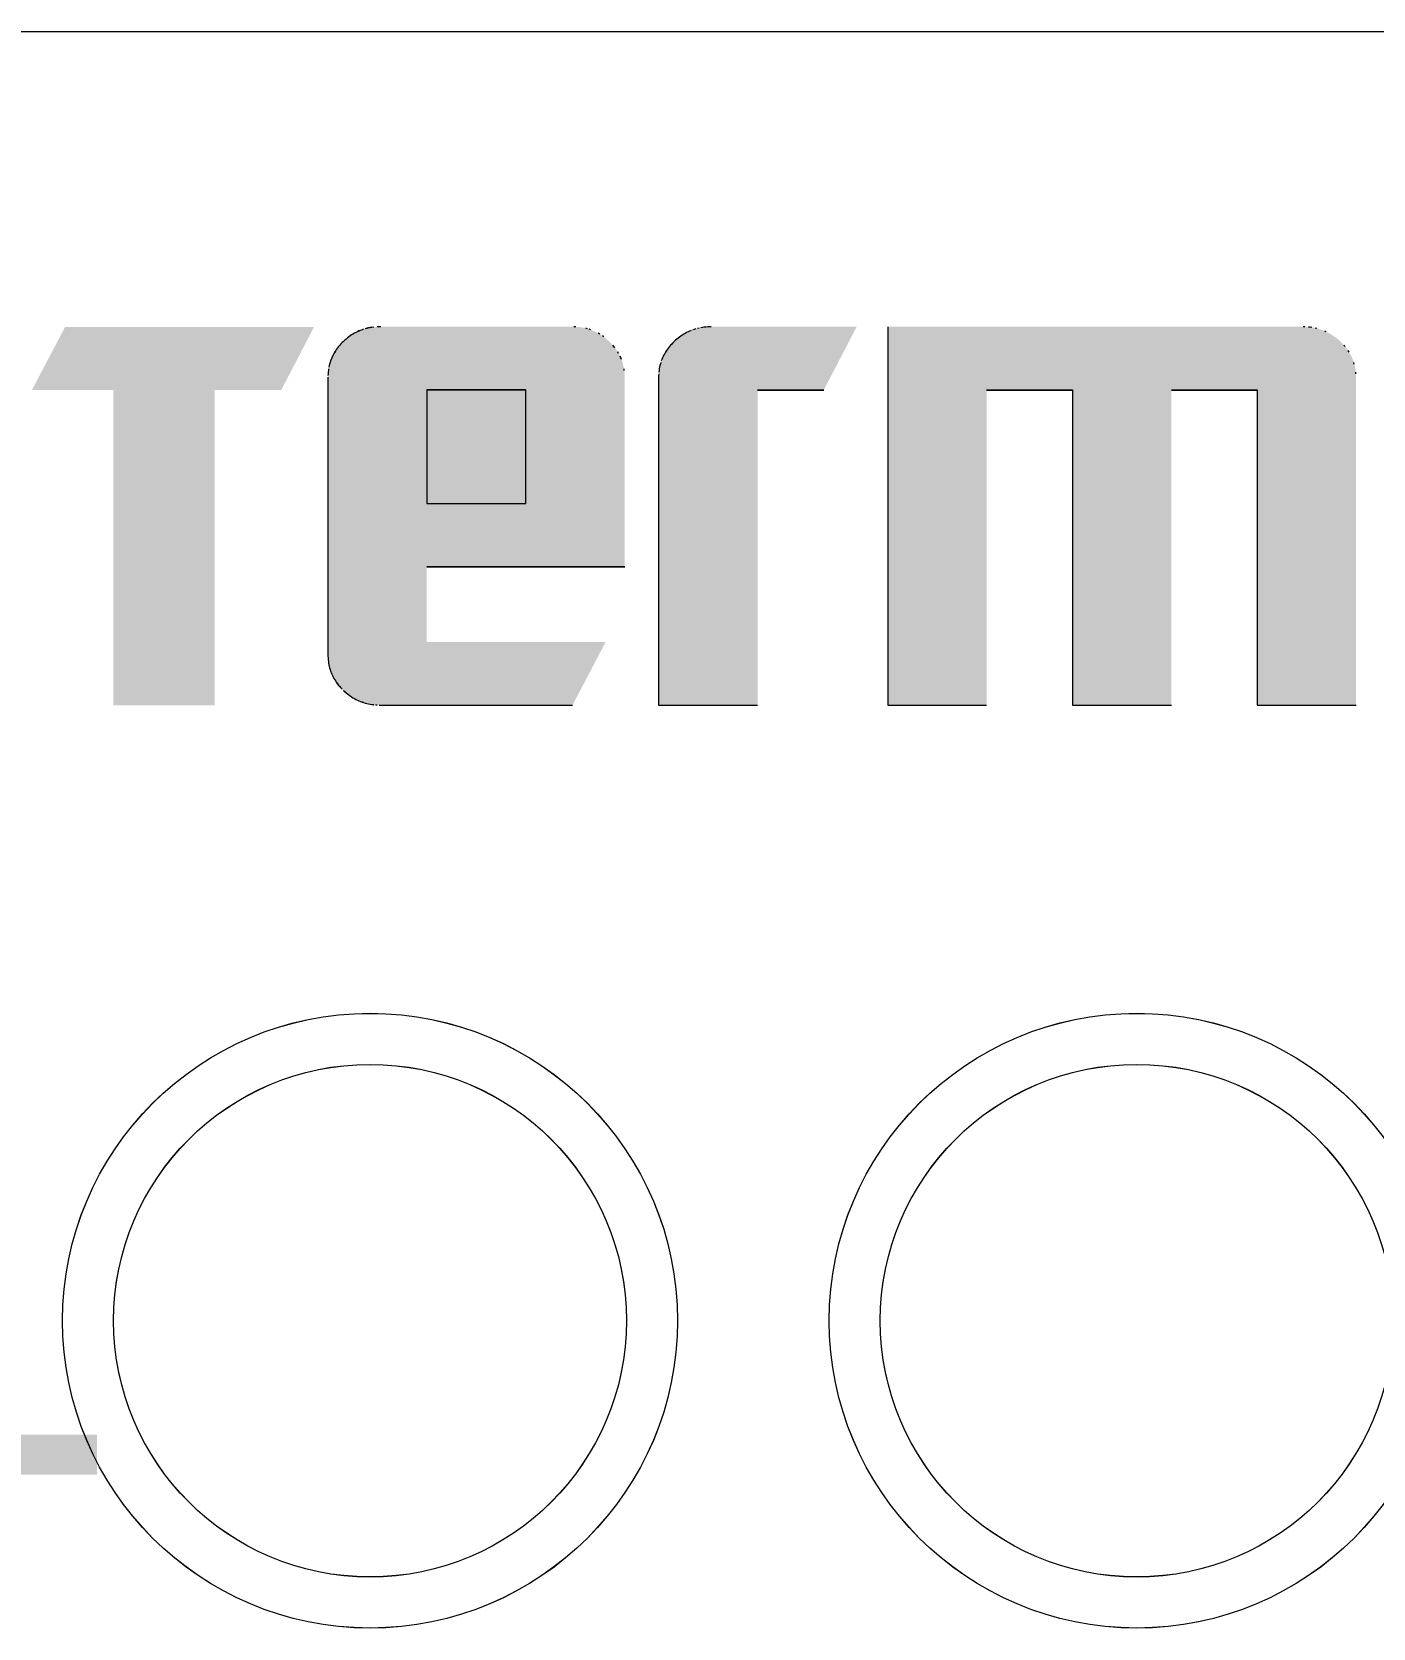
# Model space of a CAD drawing. Header units: millimetres. Extents: x 4137 to 6698, y 1400 to 3585.
# Drawn here: x 5690.99 to 5699.87, y 3352.61 to 3363.18 of the extents above; entities that cross this region are included whole.
import ezdxf
from ezdxf.xclip import XClip

# ---------------------------------------------------------------- set-up
doc = ezdxf.new("R2010")
doc.units = ezdxf.units.MM
doc.header["$XCLIPFRAME"] = 2
doc.layers.add('000-PI-Oprema', color=30, linetype='Continuous', lineweight=5)
doc.styles.add('Arial$001H0', font='arial.ttf')

# ---------------------------------------------------------------- blocks, each defined once
blk = doc.blocks.new('MF127463_69')
at = {"true_color": 0x231f20}
blk.add_hatch(color=250, dxfattribs=at).paths.add_polyline_path([(140.6214553833008, 195.948289320204), (141.3756942762269, 195.948289320204), (141.3756942762269, 194.9904976838165), (140.6214553833008, 194.9904976838165)])
blk = doc.blocks.new('MF127231_61')
at = {"true_color": 0x231f20}
blk.add_hatch(color=250, dxfattribs=at).paths.add_polyline_path([(142.0375080532498, 195.948289320204), (143.2221358451579, 195.948289320204), (143.2221358451579, 194.9904976838165), (142.0375080532498, 194.9904976838165)])
blk = doc.blocks.new('MF127184_59')
at = {"true_color": 0x231f20}
blk.add_hatch(color=250, dxfattribs=at).paths.add_polyline_path([(141.4582475450304, 195.948289320204), (141.9588392221266, 195.948289320204), (141.9588392221266, 194.9904976838165), (141.4582475450304, 194.9904976838165)])

msp = doc.modelspace()

# ---------------------------------------------------------------- hatches: boundary and pattern name
at = {"layer": '000-PI-Oprema', "linetype": 'ByBlock', "lineweight": 0}
for points in [[(5691.210916711264, 3361.223731170624), (5690.99127443954, 3360.805672562271), (5691.52930571018, 3360.805672562271), (5691.52930571018, 3358.719071049612), (5692.199306892798, 3358.719071049612), (5692.199306892798, 3360.805672562271), (5692.640437200825, 3360.805672562271), (5692.857310770675, 3361.223731170624)], [(5691.210951407017, 3361.223401952893), (5690.991309135293, 3360.80534334454), (5691.529340405933, 3360.80534334454), (5691.529340405933, 3358.71874183188), (5692.199341588551, 3358.71874183188), (5692.199341588551, 3360.80534334454), (5692.640471896578, 3360.80534334454), (5692.857345466428, 3361.223401952893)], [(5691.211085693226, 3361.223280552147), (5690.991443421502, 3360.805221943779), (5691.529474692113, 3360.805221943779), (5691.529474692113, 3358.719543230899), (5692.199475874731, 3358.719543230899), (5692.199475874731, 3360.805221943779), (5692.640606182757, 3360.805221943779), (5692.857479752608, 3361.223280552147)], [(5691.211120388979, 3361.222951334415), (5690.991478117255, 3360.804892726047), (5691.529509387866, 3360.804892726047), (5691.529509387866, 3358.719214013168), (5692.199510570484, 3358.719214013168), (5692.199510570484, 3360.804892726047), (5692.640640878511, 3360.804892726047), (5692.857514448361, 3361.222951334415)], [(5695.486469431416, 3361.224688734922), (5695.474650275849, 3361.224515830943), (5695.462957693976, 3361.223997653081), (5695.451393288021, 3361.223135002435), (5695.439958660149, 3361.221928680081), (5695.428655412557, 3361.220379487151), (5695.417485147495, 3361.218488224722), (5695.406449467161, 3361.216255693898), (5695.395549973719, 3361.21368269577), (5695.384788269394, 3361.21077003145), (5695.374165956381, 3361.207518502027), (5695.363684636904, 3361.2039289086), (5695.353345913128, 3361.200002052266), (5695.343151387277, 3361.195738734129), (5695.333102661548, 3361.191139755274), (5695.323201338163, 3361.186205916817), (5695.31344901926, 3361.180938019844), (5695.303847307149, 3361.175336865466), (5695.294397803939, 3361.169403254758), (5695.285102111854, 3361.16313798884), (5695.275961833147, 3361.156541868802), (5695.266978569954, 3361.149615695741), (5695.258153924499, 3361.142360270749), (5695.249489499008, 3361.134776394943), (5695.240986895674, 3361.126864869407), (5695.232628222976, 3361.118712947265), (5695.224625238493, 3361.110407614605), (5695.216977942225, 3361.101949271955), (5695.209686334142, 3361.093338319869), (5695.202750414274, 3361.084575158876), (5695.196170182592, 3361.075660189531), (5695.189945639096, 3361.066593812383), (5695.184076783814, 3361.057376427945), (5695.178563616718, 3361.048008436779), (5695.173406137837, 3361.038490239434), (5695.16860434717, 3361.02882223643), (5695.16415824466, 3361.019004828331), (5695.160067830394, 3361.009038415655), (5695.156333104284, 3360.998923398952), (5695.15295406639, 3360.988660178785), (5695.14993071671, 3360.978249155659), (5695.147263055215, 3360.967690730145), (5695.144951081936, 3360.956985302769), (5695.142994796813, 3360.946133274073), (5695.141394199934, 3360.935135044614), (5695.14014929124, 3360.923991014917), (5695.139260070732, 3360.912701585532), (5695.138726538439, 3360.901267156999), (5695.138548694332, 3360.889688129862), (5695.138548694332, 3358.71910581413), (5695.793784035383, 3358.71910581413), (5695.793784035383, 3360.806630126562), (5696.230299959468, 3360.806630126562), (5696.448096549123, 3361.224688734922)], [(5695.486504127169, 3361.224359517191), (5695.474684971602, 3361.224186613211), (5695.462992389729, 3361.22366843535), (5695.451427983774, 3361.222805784704), (5695.439993355903, 3361.221599462349), (5695.42869010831, 3361.220050269419), (5695.417519843249, 3361.21815900699), (5695.406484162914, 3361.215926476166), (5695.395584669473, 3361.213353478038), (5695.384822965148, 3361.210440813718), (5695.374200652134, 3361.207189284296), (5695.363719332657, 3361.203599690868), (5695.353380608881, 3361.199672834534), (5695.343186083031, 3361.195409516398), (5695.333137357301, 3361.190810537542), (5695.323236033916, 3361.185876699086), (5695.313483715013, 3361.180608802113), (5695.303882002902, 3361.175007647734), (5695.294432499692, 3361.169074037026), (5695.285136807607, 3361.162808771108), (5695.2759965289, 3361.15621265107), (5695.267013265707, 3361.14928647801), (5695.258188620252, 3361.142031053017), (5695.249524194761, 3361.134447177211), (5695.241021591427, 3361.126535651676), (5695.232662918729, 3361.118383729533), (5695.224659934246, 3361.110078396874), (5695.217012637978, 3361.101620054223), (5695.209721029895, 3361.093009102138), (5695.202785110027, 3361.084245941145), (5695.196204878345, 3361.0753309718), (5695.189980334849, 3361.066264594652), (5695.184111479567, 3361.057047210213), (5695.178598312471, 3361.047679219047), (5695.17344083359, 3361.038161021702), (5695.168639042923, 3361.028493018699), (5695.164192940413, 3361.018675610599), (5695.160102526147, 3361.008709197924), (5695.156367800038, 3360.998594181221), (5695.152988762143, 3360.988330961054), (5695.149965412463, 3360.977919937928), (5695.147297750968, 3360.967361512413), (5695.144985777689, 3360.956656085038), (5695.143029492566, 3360.945804056342), (5695.141428895687, 3360.934805826882), (5695.140183986993, 3360.923661797185), (5695.139294766485, 3360.9123723678), (5695.138761234192, 3360.900937939268), (5695.138583390085, 3360.88935891213), (5695.138583390085, 3358.718776596399), (5695.793818731137, 3358.718776596399), (5695.793818731137, 3360.806300908831), (5696.230334655221, 3360.806300908831), (5696.448131244876, 3361.224359517191)], [(5696.65416275621, 3361.224688734922), (5696.65416275621, 3358.71910581413), (5697.308475214943, 3358.71910581413), (5697.308475214943, 3360.806630126562), (5697.876038223751, 3360.806630126562), (5697.876038223751, 3358.71910581413), (5698.530350682485, 3358.71910581413), (5698.530350682485, 3360.806630126562), (5699.097913691293, 3360.806630126562), (5699.097913691293, 3358.71910581413), (5699.753149059818, 3358.71910581413), (5699.753149059818, 3360.889688129862), (5699.752966475396, 3360.901267156999), (5699.752418989155, 3360.912701585532), (5699.751507001739, 3360.923991014917), (5699.750230913734, 3360.935135044614), (5699.748591125811, 3360.946133274073), (5699.746588038527, 3360.956985302769), (5699.744222052525, 3360.967690730145), (5699.741493568449, 3360.978249155659), (5699.738402986854, 3360.988660178785), (5699.734950708414, 3360.998923398952), (5699.731137133712, 3361.009038415655), (5699.726962663363, 3361.019004828331), (5699.722427698011, 3361.02882223643), (5699.71753263827, 3361.038490239434), (5699.712277884696, 3361.048008436779), (5699.706663837961, 3361.057376427945), (5699.70069089868, 3361.066593812383), (5699.694359467466, 3361.075660189531), (5699.687669944905, 3361.084575158876), (5699.680622731669, 3361.093338319869), (5699.673218228344, 3361.101949271955), (5699.665456835514, 3361.110407614605), (5699.657338953853, 3361.118712947265), (5699.648864983915, 3361.126864869407), (5699.640256381433, 3361.134776394943), (5699.631503580035, 3361.142360270749), (5699.622606579694, 3361.149615695741), (5699.613565380408, 3361.156541868802), (5699.604379982236, 3361.16313798884), (5699.595050385119, 3361.169403254758), (5699.585576589087, 3361.175336865466), (5699.575958594111, 3361.180938019844), (5699.56619640022, 3361.186205916817), (5699.556290007414, 3361.191139755274), (5699.546239415663, 3361.195738734129), (5699.536044624997, 3361.200002052266), (5699.525705635416, 3361.2039289086), (5699.515222446919, 3361.207518502027), (5699.504595059449, 3361.21077003145), (5699.493823473093, 3361.21368269577), (5699.482907687822, 3361.216255693898), (5699.471847703607, 3361.218488224722), (5699.460643520447, 3361.220379487151), (5699.449295138401, 3361.221928680081), (5699.437802557411, 3361.223135002435), (5699.426165777505, 3361.223997653081), (5699.414384798655, 3361.224515830943), (5699.40245962089, 3361.224688734922)], [(5696.654197451963, 3361.224359517191), (5696.654197451963, 3358.718776596399), (5697.308509910697, 3358.718776596399), (5697.308509910697, 3360.806300908831), (5697.876072919505, 3360.806300908831), (5697.876072919505, 3358.718776596399), (5698.530385378238, 3358.718776596399), (5698.530385378238, 3360.806300908831), (5699.097948387046, 3360.806300908831), (5699.097948387046, 3358.718776596399), (5699.753183755572, 3358.718776596399), (5699.753183755572, 3360.88935891213), (5699.753001171149, 3360.900937939268), (5699.752453684908, 3360.9123723678), (5699.751541697492, 3360.923661797185), (5699.750265609487, 3360.934805826882), (5699.748625821564, 3360.945804056342), (5699.74662273428, 3360.956656085038), (5699.744256748279, 3360.967361512413), (5699.741528264202, 3360.977919937928), (5699.738437682608, 3360.988330961054), (5699.734985404167, 3360.998594181221), (5699.731171829465, 3361.008709197924), (5699.726997359116, 3361.018675610599), (5699.722462393765, 3361.028493018699), (5699.717567334023, 3361.038161021702), (5699.712312580449, 3361.047679219047), (5699.706698533714, 3361.057047210213), (5699.700725594433, 3361.066264594652), (5699.694394163219, 3361.0753309718), (5699.687704640658, 3361.084245941145), (5699.680657427422, 3361.093009102138), (5699.673252924097, 3361.101620054223), (5699.665491531267, 3361.110078396874), (5699.657373649606, 3361.118383729533), (5699.648899679668, 3361.126535651676), (5699.640291077186, 3361.134447177211), (5699.631538275788, 3361.142031053017), (5699.622641275447, 3361.14928647801), (5699.613600076161, 3361.15621265107), (5699.604414677989, 3361.162808771108), (5699.595085080872, 3361.169074037026), (5699.585611284841, 3361.175007647734), (5699.575993289865, 3361.180608802113), (5699.566231095973, 3361.185876699086), (5699.556324703167, 3361.190810537542), (5699.546274111416, 3361.195409516398), (5699.53607932075, 3361.199672834534), (5699.525740331169, 3361.203599690868), (5699.515257142672, 3361.207189284296), (5699.504629755203, 3361.210440813718), (5699.493858168847, 3361.213353478038), (5699.482942383575, 3361.215926476166), (5699.47188239936, 3361.21815900699), (5699.4606782162, 3361.220050269419), (5699.449329834154, 3361.221599462349), (5699.437837253164, 3361.222805784704), (5699.426200473258, 3361.22366843535), (5699.414419494408, 3361.224186613211), (5699.402494316643, 3361.224359517191)]]:
    msp.add_hatch(color=0, dxfattribs=at).paths.add_polyline_path(points)
h = msp.add_hatch(color=0, dxfattribs=at)
h.paths.add_polyline_path([(5693.300012192644, 3361.225139353415), (5693.287971733734, 3361.224966449435), (5693.276075873305, 3361.224448271574), (5693.264325011884, 3361.223585620913), (5693.252719550058, 3361.222379298573), (5693.241259888294, 3361.220830105643), (5693.229946427236, 3361.218938843214), (5693.218779567381, 3361.21670631239), (5693.207759709257, 3361.214133314262), (5693.196887253419, 3361.211220649942), (5693.186162600482, 3361.207969120519), (5693.175586150915, 3361.204379527085), (5693.165158305302, 3361.200452670758), (5693.15487946417, 3361.196189352622), (5693.144750028076, 3361.191590373766), (5693.134770397605, 3361.18665653531), (5693.124940973255, 3361.181388638337), (5693.11526215558, 3361.175787483951), (5693.105734345138, 3361.16985387325), (5693.096357942485, 3361.163588607332), (5693.087133348147, 3361.156992487287), (5693.078060962681, 3361.150066314234), (5693.069141186642, 3361.142810889241), (5693.060374420586, 3361.135227013435), (5693.051761065012, 3361.1273154879), (5693.043402392373, 3361.119163565757), (5693.03539940789, 3361.110858233083), (5693.027752111592, 3361.102399890447), (5693.02046050351, 3361.093788938347), (5693.013524583613, 3361.085025777369), (5693.00694435196, 3361.076110808024), (5693.000719808463, 3361.067044430868), (5692.994850953181, 3361.057827046437), (5692.989337786085, 3361.048459055271), (5692.984180307204, 3361.038940857926), (5692.979378516538, 3361.029272854923), (5692.974932414057, 3361.019455446808), (5692.970841999732, 3361.009489034147), (5692.967107273652, 3360.999374017445), (5692.963728235757, 3360.989110797263), (5692.960704886077, 3360.978699774152), (5692.958037224583, 3360.96814134863), (5692.955725251274, 3360.957435921262), (5692.953768966209, 3360.946583892566), (5692.952168369301, 3360.935585663106), (5692.950923460608, 3360.924441633409), (5692.9500342401, 3360.913152204024), (5692.949500707807, 3360.901717775492), (5692.949322863699, 3360.890138748354), (5692.949322863699, 3359.054556955166), (5692.949500707807, 3359.043088490556), (5692.9500342401, 3359.031755008609), (5692.950923460608, 3359.020556910107), (5692.952168369301, 3359.00949459586), (5692.953768966209, 3358.998568466702), (5692.955725251274, 3358.987778923421), (5692.958037224583, 3358.977126366828), (5692.960704886077, 3358.966611197725), (5692.963728235757, 3358.956233816925), (5692.967107273652, 3358.94599462523), (5692.970841999732, 3358.935894023457), (5692.974932414057, 3358.925932412397), (5692.979378516538, 3358.916110192882), (5692.984180307204, 3358.906427765699), (5692.989337786085, 3358.896885531654), (5692.994850953181, 3358.88748389157), (5693.000719808463, 3358.87822324623), (5693.00694435196, 3358.869103996474), (5693.013524583613, 3358.860126543089), (5693.02046050351, 3358.85129128688), (5693.027752111592, 3358.842598628658), (5693.03539940789, 3358.834048969232), (5693.043402392373, 3358.825642709414), (5693.051761065012, 3358.817380250007), (5693.060374420586, 3358.809468731813), (5693.069141186642, 3358.801884862599), (5693.078060962681, 3358.7946294435), (5693.087133348147, 3358.787703275656), (5693.096357942485, 3358.781107160202), (5693.105734345138, 3358.774841898279), (5693.11526215558, 3358.768908291012), (5693.124940973255, 3358.763307139537), (5693.134770397605, 3358.758039245009), (5693.144750028076, 3358.753105408553), (5693.15487946417, 3358.748506431305), (5693.165158305302, 3358.744243114413), (5693.175586150915, 3358.740316259003), (5693.186162600482, 3358.736726666209), (5693.196887253419, 3358.733475137172), (5693.207759709257, 3358.730562473041), (5693.218779567381, 3358.727989474935), (5693.229946427236, 3358.725756943995), (5693.241259888294, 3358.723865681369), (5693.252719550058, 3358.722316488192), (5693.264325011884, 3358.721110165583), (5693.276075873305, 3358.720247514696), (5693.287971733734, 3358.71972933666), (5693.300012192644, 3358.719556432615), (5694.568031059533, 3358.719556432615), (5694.787673248748, 3359.138537895762), (5693.603635322462, 3359.138537895762), (5693.603635322462, 3359.636885860562), (5694.913183149721, 3359.636885860562), (5694.913183149721, 3360.890138748354), (5694.91300530538, 3360.901717775492), (5694.912471772331, 3360.913152204024), (5694.911582550688, 3360.924441633409), (5694.910337640597, 3360.935585663106), (5694.908737042059, 3360.946583892566), (5694.906780755277, 3360.957435921262), (5694.904468780281, 3360.96814134863), (5694.901801117186, 3360.978699774152), (5694.89877776608, 3360.989110797263), (5694.89539872705, 3360.999374017445), (5694.891664000213, 3361.009489034147), (5694.887573585655, 3361.019455446808), (5694.883127483466, 3361.029272854923), (5694.87832569376, 3361.038940857926), (5694.873168216595, 3361.048459055271), (5694.867655052119, 3361.057827046437), (5694.861786200388, 3361.067044430868), (5694.855561661489, 3361.076110808024), (5694.84898143557, 3361.085025777369), (5694.842045522658, 3361.093788938347), (5694.834753922899, 3361.102399890447), (5694.82710663641, 3361.110858233083), (5694.81910366319, 3361.119163565757), (5694.810745003443, 3361.1273154879), (5694.802242391698, 3361.135227013435), (5694.79357795829, 3361.142810889241), (5694.784753305385, 3361.150066314234), (5694.775770035266, 3361.156992487287), (5694.766629750097, 3361.163588607332), (5694.757334052162, 3361.16985387325), (5694.747884543655, 3361.175787483951), (5694.73828282683, 3361.181388638337), (5694.728530503881, 3361.18665653531), (5694.718629177062, 3361.191590373766), (5694.708580448568, 3361.196189352622), (5694.698385920651, 3361.200452670758), (5694.688047195507, 3361.204379527085), (5694.67756587539, 3361.207969120519), (5694.666943562551, 3361.211220649942), (5694.656181859157, 3361.214133314262), (5694.645282367462, 3361.21670631239), (5694.634246689689, 3361.218938843214), (5694.623076428062, 3361.220830105643), (5694.611773184834, 3361.222379298573), (5694.600338562173, 3361.223585620913), (5694.588774162387, 3361.224448271574), (5694.577081587645, 3361.224966449435), (5694.565262440169, 3361.225139353415)])
h.paths.add_polyline_path([(5693.603635322462, 3360.807080745047), (5694.257947781195, 3360.807080745047), (5694.257947781195, 3360.055867268702), (5693.603635322462, 3360.055867268702)])
h = msp.add_hatch(color=0, dxfattribs=at)
h.paths.add_polyline_path([(5693.300046888397, 3361.224810135683), (5693.288006429487, 3361.224637231704), (5693.276110569058, 3361.224119053842), (5693.264359707638, 3361.223256403181), (5693.252754245811, 3361.222050080841), (5693.241294584047, 3361.220500887911), (5693.229981122989, 3361.218609625482), (5693.218814263134, 3361.216377094659), (5693.20779440501, 3361.213804096531), (5693.196921949172, 3361.21089143221), (5693.186197296235, 3361.207639902788), (5693.175620846668, 3361.204050309354), (5693.165193001055, 3361.200123453027), (5693.154914159923, 3361.19586013489), (5693.14478472383, 3361.191261156034), (5693.134805093358, 3361.186327317578), (5693.124975669008, 3361.181059420605), (5693.115296851333, 3361.175458266219), (5693.105769040892, 3361.169524655519), (5693.096392638238, 3361.163259389601), (5693.0871680439, 3361.156663269555), (5693.078095658434, 3361.149737096502), (5693.069175882395, 3361.142481671509), (5693.06040911634, 3361.134897795704), (5693.051795760765, 3361.126986270168), (5693.043437088126, 3361.118834348026), (5693.035434103643, 3361.110529015351), (5693.027786807345, 3361.102070672715), (5693.020495199263, 3361.093459720616), (5693.013559279366, 3361.084696559637), (5693.006979047713, 3361.075781590292), (5693.000754504216, 3361.066715213137), (5692.994885648935, 3361.057497828705), (5692.989372481838, 3361.048129837539), (5692.984215002957, 3361.038611640195), (5692.979413212291, 3361.028943637191), (5692.97496710981, 3361.019126229077), (5692.970876695485, 3361.009159816416), (5692.967141969405, 3360.999044799713), (5692.96376293151, 3360.988781579531), (5692.96073958183, 3360.97837055642), (5692.958071920336, 3360.967812130898), (5692.955759947027, 3360.95710670353), (5692.953803661962, 3360.946254674834), (5692.952203065054, 3360.935256445374), (5692.950958156361, 3360.924112415677), (5692.950068935853, 3360.912822986292), (5692.94953540356, 3360.90138855776), (5692.949357559452, 3360.889809530623), (5692.949357559452, 3359.054227737435), (5692.94953540356, 3359.042759272824), (5692.950068935853, 3359.031425790877), (5692.950958156361, 3359.020227692375), (5692.952203065054, 3359.009165378129), (5692.953803661962, 3358.998239248971), (5692.955759947027, 3358.987449705689), (5692.958071920336, 3358.976797149096), (5692.96073958183, 3358.966281979994), (5692.96376293151, 3358.955904599193), (5692.967141969405, 3358.945665407498), (5692.970876695485, 3358.935564805726), (5692.97496710981, 3358.925603194666), (5692.979413212291, 3358.91578097515), (5692.984215002957, 3358.906098547968), (5692.989372481838, 3358.896556313922), (5692.994885648935, 3358.887154673839), (5693.000754504216, 3358.877894028499), (5693.006979047713, 3358.868774778742), (5693.013559279366, 3358.859797325358), (5693.020495199263, 3358.850962069149), (5693.027786807345, 3358.842269410926), (5693.035434103643, 3358.833719751501), (5693.043437088126, 3358.825313491683), (5693.051795760765, 3358.817051032276), (5693.06040911634, 3358.809139514081), (5693.069175882395, 3358.801555644868), (5693.078095658434, 3358.794300225768), (5693.0871680439, 3358.787374057925), (5693.096392638238, 3358.780777942471), (5693.105769040892, 3358.774512680547), (5693.115296851333, 3358.768579073281), (5693.124975669008, 3358.762977921805), (5693.134805093358, 3358.757710027277), (5693.14478472383, 3358.752776190822), (5693.154914159923, 3358.748177213574), (5693.165193001055, 3358.743913896682), (5693.175620846668, 3358.739987041271), (5693.186197296235, 3358.736397448477), (5693.196921949172, 3358.733145919441), (5693.20779440501, 3358.730233255309), (5693.218814263134, 3358.727660257203), (5693.229981122989, 3358.725427726263), (5693.241294584047, 3358.723536463638), (5693.252754245811, 3358.72198727046), (5693.264359707638, 3358.720780947851), (5693.276110569058, 3358.719918296965), (5693.288006429487, 3358.719400118929), (5693.300046888397, 3358.719227214884), (5694.568065755287, 3358.719227214884), (5694.787707944502, 3359.13820867803), (5693.603670018215, 3359.13820867803), (5693.603670018215, 3359.63655664283), (5694.913217845474, 3359.63655664283), (5694.913217845474, 3360.889809530623), (5694.913040001134, 3360.90138855776), (5694.912506468084, 3360.912822986292), (5694.911617246441, 3360.924112415677), (5694.910372336351, 3360.935256445374), (5694.908771737812, 3360.946254674834), (5694.906815451031, 3360.95710670353), (5694.904503476034, 3360.967812130898), (5694.901835812939, 3360.97837055642), (5694.898812461833, 3360.988781579531), (5694.895433422803, 3360.999044799713), (5694.891698695966, 3361.009159816416), (5694.887608281409, 3361.019126229077), (5694.883162179219, 3361.028943637191), (5694.878360389513, 3361.038611640195), (5694.873202912348, 3361.048129837539), (5694.867689747872, 3361.057497828705), (5694.861820896141, 3361.066715213137), (5694.855596357243, 3361.075781590292), (5694.849016131323, 3361.084696559637), (5694.842080218411, 3361.093459720616), (5694.834788618652, 3361.102070672715), (5694.827141332163, 3361.110529015351), (5694.819138358943, 3361.118834348026), (5694.810779699196, 3361.126986270168), (5694.802277087451, 3361.134897795704), (5694.793612654043, 3361.142481671509), (5694.784788001139, 3361.149737096502), (5694.775804731019, 3361.156663269555), (5694.76666444585, 3361.163259389601), (5694.757368747915, 3361.169524655519), (5694.747919239408, 3361.175458266219), (5694.738317522583, 3361.181059420605), (5694.728565199634, 3361.186327317578), (5694.718663872815, 3361.191261156034), (5694.708615144321, 3361.19586013489), (5694.698420616404, 3361.200123453027), (5694.68808189126, 3361.204050309354), (5694.677600571143, 3361.207639902788), (5694.666978258304, 3361.21089143221), (5694.65621655491, 3361.213804096531), (5694.645317063215, 3361.216377094659), (5694.634281385442, 3361.218609625482), (5694.623111123815, 3361.220500887911), (5694.611807880588, 3361.222050080841), (5694.600373257926, 3361.223256403181), (5694.588808858141, 3361.224119053842), (5694.577116283398, 3361.224637231704), (5694.565297135922, 3361.224810135683)])
h.paths.add_polyline_path([(5693.603670018215, 3360.806751527316), (5694.257982476948, 3360.806751527316), (5694.257982476948, 3360.05553805097), (5693.603670018215, 3360.05553805097)])

# ---------------------------------------------------------------- linework, layer by layer
at = {"layer": '000-PI-Oprema', "color": 0, "linetype": 'ByBlock', "lineweight": 0}
for p, q in [((5717.34197312199, 3363.176261085993), (5670.303457995454, 3363.176261085993)), ((5717.342007817743, 3363.175931868261), (5670.303492691207, 3363.175931868261)), ((5717.342007817743, 3363.175931868261), (5670.303492691207, 3363.175931868261))]:
    msp.add_line(p, q, dxfattribs=at)
at = {"layer": '000-PI-Oprema', "color": 0, "linetype": 'ByBlock', "lineweight": 0, "ltscale": 0.25}
for centre, radius in [((5693.228357803512, 3354.645271269959), 2.034654665596243), ((5693.228392499265, 3354.644942052227), 2.034654665596243), ((5698.301490971672, 3354.645275769375), 2.034654665596243), ((5698.301525667425, 3354.644946551643), 2.034654665596243), ((5693.228357803512, 3354.645271269959), 1.696692265721726), ((5693.228392499265, 3354.644942052227), 1.696692265721726), ((5698.301490971672, 3354.645275769375), 1.696692265721726), ((5698.301525667425, 3354.644946551643), 1.696692265721726)]:
    msp.add_circle(centre, radius, dxfattribs=at)

# ---------------------------------------------------------------- block references
at = {"layer": '000-PI-Oprema', "color": 0, "linetype": 'ByBlock', "lineweight": 0}
ref = msp.add_blockref('MF127463_69', (5325.083957197915, 2848.62418918251), dxfattribs=dict(at, xscale=2.616, yscale=2.616, zscale=2.616))
XClip(ref).set_block_clipping_path([(140.7555126614041, 195.948289320204), (140.7508687954565, 195.9482250595412), (140.746287193367, 195.9480322713224), (140.7417675420642, 195.9477109462023), (140.7373095284764, 195.9472610748354), (140.7329128395322, 195.9466826478763), (140.7285771621598, 195.9459756559796), (140.7243021832879, 195.9451400897998), (140.7200875898448, 195.9441759399916), (140.7159330687589, 195.9430831972095), (140.7118383069588, 195.9418618521082), (140.7078029913728, 195.9405118953421), (140.7038268089294, 195.9390333175659), (140.6999094465571, 195.9374261094342), (140.6960505911843, 195.9356902616014), (140.6922499297394, 195.9338257647223), (140.6885071491508, 195.9318326094514), (140.6848219363471, 195.9297107864432), (140.6811939782567, 195.9274602863524), (140.6776229618079, 195.9250810998335), (140.6741085739293, 195.9225732175411), (140.6706505015492, 195.9199366301298), (140.6672484315962, 195.9171713282542), (140.6639020509987, 195.9142773025688), (140.6606110466851, 195.9112545437283), (140.6574156413414, 195.908057214007), (140.6543562632529, 195.9048114376304), (140.6514329077469, 195.9015167660183), (140.6486455701506, 195.8981727505908), (140.6459942457914, 195.8947789427675), (140.6434789299965, 195.8913348939684), (140.6410996180933, 195.8878401556133), (140.6388563054089, 195.8842942791221), (140.6367489872707, 195.8806968159146), (140.6347776590061, 195.8770473174107), (140.6329423159422, 195.8733453350303), (140.6312429534064, 195.8695904201932), (140.629679566726, 195.8657821243192), (140.6282521512283, 195.8619199988283), (140.6269607022405, 195.8580035951403), (140.6258052150899, 195.854032464675), (140.6247856851039, 195.8500061588523), (140.6239021076097, 195.8459242290921), (140.6231544779345, 195.8417862268142), (140.6225427914058, 195.8375917034385), (140.6220670433508, 195.8333402103848), (140.6217272290968, 195.829031299073), (140.621523343971, 195.824664520923), (140.6214553833008, 195.8202394273546), (140.6214553833008, 195.1189256456163), (140.621523343971, 195.1144592826749), (140.6217272290968, 195.110054823793), (140.6220670433508, 195.1057118203905), (140.6225427914059, 195.1014298238872), (140.6231544779345, 195.097208385703), (140.6239021076097, 195.0930470572578), (140.6247856851039, 195.0889453899713), (140.6258052150899, 195.0849029352636), (140.6269607022405, 195.0809192445543), (140.6282521512283, 195.0769938692634), (140.629679566726, 195.0731263608108), (140.6312429534065, 195.0693162706163), (140.6329423159422, 195.0655631500998), (140.6347776590061, 195.0618665506811), (140.6367489872707, 195.05822602378), (140.6388563054089, 195.0546411208165), (140.6410996180932, 195.0511113932104), (140.6434789299965, 195.0476363923815), (140.6459942457914, 195.0442156697497), (140.6486455701506, 195.0408487767349), (140.6514329077469, 195.037535264757), (140.654356263253, 195.0342746852357), (140.6574156413414, 195.0310665895909), (140.6606110466851, 195.0279105292426), (140.6639020509987, 195.0248876613722), (140.6672484315962, 195.0219933210577), (140.6706505015493, 195.0192275176446), (140.6741085739293, 195.0165902604782), (140.6776229618079, 195.0140815589041), (140.6811939782567, 195.0117014222675), (140.6848219363471, 195.009449859914), (140.6885071491508, 195.0073268811889), (140.6922499297394, 195.0053324954378), (140.6960505911842, 195.0034667120058), (140.6999094465571, 195.0017295402387), (140.7038268089294, 195.0001209894816), (140.7078029913728, 194.9986410690802), (140.7118383069588, 194.9972897883796), (140.7159330687589, 194.9960671567255), (140.7200875898448, 194.9949731834631), (140.7243021832879, 194.9940078779381), (140.7285771621598, 194.9931712494956), (140.7329128395322, 194.9924633074812), (140.7373095284764, 194.9918840612403), (140.7417675420642, 194.9914335201184), (140.746287193367, 194.9911116934608), (140.7508687954565, 194.9909185906129), (140.7555126614041, 194.9908542209201), (141.2402268303765, 194.9908542209201), (141.3238349914551, 195.1503190782335), (140.8715800815158, 195.1503190782335), (140.8715800815158, 195.3411773681641), (141.3721632215712, 195.3411773681641), (141.3721632215712, 195.8202394273546), (141.372095260901, 195.824664520923), (141.3718913757752, 195.8290312990731), (141.3715515615212, 195.8333402103848), (141.3710758134661, 195.8375917034385), (141.3704641269374, 195.8417862268142), (141.3697164972623, 195.8459242290921), (141.3688329197681, 195.8500061588523), (141.3678133897821, 195.854032464675), (141.3666579026315, 195.8580035951402), (141.3653664536437, 195.8619199988283), (141.3639390381459, 195.8657821243192), (141.3623756514655, 195.8695904201932), (141.3606762889298, 195.8733453350303), (141.3588409458659, 195.8770473174107), (141.3568696176013, 195.8806968159146), (141.3547622994631, 195.8842942791221), (141.3525189867788, 195.8878401556133), (141.3501396748755, 195.8913348939684), (141.3476243590806, 195.8947789427675), (141.3449730347214, 195.8981727505908), (141.3421856971251, 195.9015167660183), (141.339262341619, 195.9048114376304), (141.3362029635305, 195.908057214007), (141.3330075581869, 195.9112545437283), (141.3297184042663, 195.9142773025688), (141.3263775748481, 195.9171713282542), (141.3229847568605, 195.9199366301298), (141.3195396372321, 195.9225732175411), (141.3160419028912, 195.9250810998335), (141.3124912407663, 195.9274602863524), (141.3088873377859, 195.9297107864432), (141.3052298808785, 195.9318326094514), (141.3015185569724, 195.9338257647223), (141.297753052996, 195.9356902616014), (141.293933055878, 195.9374261094342), (141.2900582525465, 195.9390333175659), (141.2861283299302, 195.9405118953422), (141.2821429749575, 195.9418618521082), (141.2781018745568, 195.9430831972096), (141.2740047156566, 195.9441759399916), (141.2698511851852, 195.9451400897998), (141.2656409700712, 195.9459756559796), (141.2613737572429, 195.9466826478763), (141.2570492336289, 195.9472610748354), (141.2526670861575, 195.9477109462023), (141.2482270017573, 195.9480322713224), (141.2437286673566, 195.9482250595412), (141.2391717698839, 195.948289320204)])
ref = msp.add_blockref('MF127463_69', (5325.083991893668, 2848.623859964778), dxfattribs=dict(at, xscale=2.616, yscale=2.616, zscale=2.616))
XClip(ref).set_block_clipping_path([(140.7555126614041, 195.948289320204), (140.7508687954565, 195.9482250595412), (140.746287193367, 195.9480322713224), (140.7417675420642, 195.9477109462023), (140.7373095284764, 195.9472610748354), (140.7329128395322, 195.9466826478763), (140.7285771621598, 195.9459756559796), (140.7243021832879, 195.9451400897998), (140.7200875898448, 195.9441759399916), (140.7159330687589, 195.9430831972095), (140.7118383069588, 195.9418618521082), (140.7078029913728, 195.9405118953421), (140.7038268089294, 195.9390333175659), (140.6999094465571, 195.9374261094342), (140.6960505911843, 195.9356902616014), (140.6922499297394, 195.9338257647223), (140.6885071491508, 195.9318326094514), (140.6848219363471, 195.9297107864432), (140.6811939782567, 195.9274602863524), (140.6776229618079, 195.9250810998335), (140.6741085739293, 195.9225732175411), (140.6706505015492, 195.9199366301298), (140.6672484315962, 195.9171713282542), (140.6639020509987, 195.9142773025688), (140.6606110466851, 195.9112545437283), (140.6574156413414, 195.908057214007), (140.6543562632529, 195.9048114376304), (140.6514329077469, 195.9015167660183), (140.6486455701506, 195.8981727505908), (140.6459942457914, 195.8947789427675), (140.6434789299965, 195.8913348939684), (140.6410996180933, 195.8878401556133), (140.6388563054089, 195.8842942791221), (140.6367489872707, 195.8806968159146), (140.6347776590061, 195.8770473174107), (140.6329423159422, 195.8733453350303), (140.6312429534064, 195.8695904201932), (140.629679566726, 195.8657821243192), (140.6282521512283, 195.8619199988283), (140.6269607022405, 195.8580035951403), (140.6258052150899, 195.854032464675), (140.6247856851039, 195.8500061588523), (140.6239021076097, 195.8459242290921), (140.6231544779345, 195.8417862268142), (140.6225427914058, 195.8375917034385), (140.6220670433508, 195.8333402103848), (140.6217272290968, 195.829031299073), (140.621523343971, 195.824664520923), (140.6214553833008, 195.8202394273546), (140.6214553833008, 195.1189256456163), (140.621523343971, 195.1144592826749), (140.6217272290968, 195.110054823793), (140.6220670433508, 195.1057118203905), (140.6225427914059, 195.1014298238872), (140.6231544779345, 195.097208385703), (140.6239021076097, 195.0930470572578), (140.6247856851039, 195.0889453899713), (140.6258052150899, 195.0849029352636), (140.6269607022405, 195.0809192445543), (140.6282521512283, 195.0769938692634), (140.629679566726, 195.0731263608108), (140.6312429534065, 195.0693162706163), (140.6329423159422, 195.0655631500998), (140.6347776590061, 195.0618665506811), (140.6367489872707, 195.05822602378), (140.6388563054089, 195.0546411208165), (140.6410996180932, 195.0511113932104), (140.6434789299965, 195.0476363923815), (140.6459942457914, 195.0442156697497), (140.6486455701506, 195.0408487767349), (140.6514329077469, 195.037535264757), (140.654356263253, 195.0342746852357), (140.6574156413414, 195.0310665895909), (140.6606110466851, 195.0279105292426), (140.6639020509987, 195.0248876613722), (140.6672484315962, 195.0219933210577), (140.6706505015493, 195.0192275176446), (140.6741085739293, 195.0165902604782), (140.6776229618079, 195.0140815589041), (140.6811939782567, 195.0117014222675), (140.6848219363471, 195.009449859914), (140.6885071491508, 195.0073268811889), (140.6922499297394, 195.0053324954378), (140.6960505911842, 195.0034667120058), (140.6999094465571, 195.0017295402387), (140.7038268089294, 195.0001209894816), (140.7078029913728, 194.9986410690802), (140.7118383069588, 194.9972897883796), (140.7159330687589, 194.9960671567255), (140.7200875898448, 194.9949731834631), (140.7243021832879, 194.9940078779381), (140.7285771621598, 194.9931712494956), (140.7329128395322, 194.9924633074812), (140.7373095284764, 194.9918840612403), (140.7417675420642, 194.9914335201184), (140.746287193367, 194.9911116934608), (140.7508687954565, 194.9909185906129), (140.7555126614041, 194.9908542209201), (141.2402268303765, 194.9908542209201), (141.3238349914551, 195.1503190782335), (140.8715800815158, 195.1503190782335), (140.8715800815158, 195.3411773681641), (141.3721632215712, 195.3411773681641), (141.3721632215712, 195.8202394273546), (141.372095260901, 195.824664520923), (141.3718913757752, 195.8290312990731), (141.3715515615212, 195.8333402103848), (141.3710758134661, 195.8375917034385), (141.3704641269374, 195.8417862268142), (141.3697164972623, 195.8459242290921), (141.3688329197681, 195.8500061588523), (141.3678133897821, 195.854032464675), (141.3666579026315, 195.8580035951402), (141.3653664536437, 195.8619199988283), (141.3639390381459, 195.8657821243192), (141.3623756514655, 195.8695904201932), (141.3606762889298, 195.8733453350303), (141.3588409458659, 195.8770473174107), (141.3568696176013, 195.8806968159146), (141.3547622994631, 195.8842942791221), (141.3525189867788, 195.8878401556133), (141.3501396748755, 195.8913348939684), (141.3476243590806, 195.8947789427675), (141.3449730347214, 195.8981727505908), (141.3421856971251, 195.9015167660183), (141.339262341619, 195.9048114376304), (141.3362029635305, 195.908057214007), (141.3330075581869, 195.9112545437283), (141.3297184042663, 195.9142773025688), (141.3263775748481, 195.9171713282542), (141.3229847568605, 195.9199366301298), (141.3195396372321, 195.9225732175411), (141.3160419028912, 195.9250810998335), (141.3124912407663, 195.9274602863524), (141.3088873377859, 195.9297107864432), (141.3052298808785, 195.9318326094514), (141.3015185569724, 195.9338257647223), (141.297753052996, 195.9356902616014), (141.293933055878, 195.9374261094342), (141.2900582525465, 195.9390333175659), (141.2861283299302, 195.9405118953422), (141.2821429749575, 195.9418618521082), (141.2781018745568, 195.9430831972096), (141.2740047156566, 195.9441759399916), (141.2698511851852, 195.9451400897998), (141.2656409700712, 195.9459756559796), (141.2613737572429, 195.9466826478763), (141.2570492336289, 195.9472610748354), (141.2526670861575, 195.9477109462023), (141.2482270017573, 195.9480322713224), (141.2437286673566, 195.9482250595412), (141.2391717698839, 195.948289320204)])
ref = msp.add_blockref('MF127184_59', (5325.083957197915, 2848.62418918251), dxfattribs=dict(at, xscale=2.616, yscale=2.616, zscale=2.616))
XClip(ref).set_block_clipping_path([(141.5912389967177, 195.9479448106554), (141.586682099245, 195.9478805499926), (141.5821837648443, 195.9476877617738), (141.577743680444, 195.9473664366537), (141.5733615329727, 195.9469165652868), (141.5690370093587, 195.9463381383277), (141.5647697965304, 195.945631146431), (141.5605595814164, 195.9447955802513), (141.556406050945, 195.9438314304431), (141.5523088920448, 195.942738687661), (141.548267791644, 195.9415173425596), (141.5442824366714, 195.9401673857935), (141.5403525140551, 195.9386888080173), (141.5364777107236, 195.9370815998855), (141.5326577136055, 195.9353457520529), (141.5288922096292, 195.9334812551737), (141.5251808857231, 195.9314880999028), (141.5215234288156, 195.9293662768946), (141.5179195258353, 195.9271157768038), (141.5143688637104, 195.9247365902849), (141.5108711293695, 195.9222287079925), (141.5074260097411, 195.9195921205812), (141.5040331917535, 195.9168268187056), (141.5006923623352, 195.9139327930202), (141.4974032084147, 195.9109100341797), (141.4942060040777, 195.9077539738314), (141.4911414346087, 195.9045458781867), (141.4882098037336, 195.9012852986654), (141.4854114151786, 195.8979717866874), (141.4827465726699, 195.8946048936726), (141.4802155799336, 195.8911841710408), (141.4778187406958, 195.887709170212), (141.4755563586828, 195.8841794426059), (141.4734287376205, 195.8805945396423), (141.4714361812352, 195.8769540127413), (141.469578993253, 195.8732574133226), (141.4678574774, 195.869504292806), (141.4662719374024, 195.8656942026115), (141.4648226769864, 195.8618266941589), (141.4635099998779, 195.857901318868), (141.4623342098032, 195.8539176281588), (141.4612956104885, 195.849875173451), (141.4603945056597, 195.8457735061646), (141.4596311990432, 195.8416121777193), (141.459005994365, 195.8373907395351), (141.4585191953514, 195.8331087430319), (141.4581711057282, 195.8287657396293), (141.4579620292218, 195.8243612807474), (141.4578922695584, 195.819894917806), (141.4578922695584, 194.9908542209201), (141.7083614773221, 194.9908542209201), (141.7083614773221, 195.7881354437934), (141.8755777994792, 195.7881354437934), (141.9588414510091, 195.9479448106554)])
ref = msp.add_blockref('MF127184_59', (5325.083991893668, 2848.623859964778), dxfattribs=dict(at, xscale=2.616, yscale=2.616, zscale=2.616))
XClip(ref).set_block_clipping_path([(141.5912389967177, 195.9479448106554), (141.586682099245, 195.9478805499926), (141.5821837648443, 195.9476877617738), (141.577743680444, 195.9473664366537), (141.5733615329727, 195.9469165652868), (141.5690370093587, 195.9463381383277), (141.5647697965304, 195.945631146431), (141.5605595814164, 195.9447955802513), (141.556406050945, 195.9438314304431), (141.5523088920448, 195.942738687661), (141.548267791644, 195.9415173425596), (141.5442824366714, 195.9401673857935), (141.5403525140551, 195.9386888080173), (141.5364777107236, 195.9370815998855), (141.5326577136055, 195.9353457520529), (141.5288922096292, 195.9334812551737), (141.5251808857231, 195.9314880999028), (141.5215234288156, 195.9293662768946), (141.5179195258353, 195.9271157768038), (141.5143688637104, 195.9247365902849), (141.5108711293695, 195.9222287079925), (141.5074260097411, 195.9195921205812), (141.5040331917535, 195.9168268187056), (141.5006923623352, 195.9139327930202), (141.4974032084147, 195.9109100341797), (141.4942060040777, 195.9077539738314), (141.4911414346087, 195.9045458781867), (141.4882098037336, 195.9012852986654), (141.4854114151786, 195.8979717866874), (141.4827465726699, 195.8946048936726), (141.4802155799336, 195.8911841710408), (141.4778187406958, 195.887709170212), (141.4755563586828, 195.8841794426059), (141.4734287376205, 195.8805945396423), (141.4714361812352, 195.8769540127413), (141.469578993253, 195.8732574133226), (141.4678574774, 195.869504292806), (141.4662719374024, 195.8656942026115), (141.4648226769864, 195.8618266941589), (141.4635099998779, 195.857901318868), (141.4623342098032, 195.8539176281588), (141.4612956104885, 195.849875173451), (141.4603945056597, 195.8457735061646), (141.4596311990432, 195.8416121777193), (141.459005994365, 195.8373907395351), (141.4585191953514, 195.8331087430319), (141.4581711057282, 195.8287657396293), (141.4579620292218, 195.8243612807474), (141.4578922695584, 195.819894917806), (141.4578922695584, 194.9908542209201), (141.7083614773221, 194.9908542209201), (141.7083614773221, 195.7881354437934), (141.8755777994792, 195.7881354437934), (141.9588414510091, 195.9479448106554)])
ref = msp.add_blockref('MF127231_61', (5325.083957197915, 2848.62418918251), dxfattribs=dict(at, xscale=2.616, yscale=2.616, zscale=2.616))
XClip(ref).set_block_clipping_path([(142.0375080532498, 195.9479448106554), (142.0375080532498, 194.9908542209201), (142.2876219855414, 194.9908542209201), (142.2876219855414, 195.7881354437934), (142.5049321492513, 195.7881354437934), (142.5049321492513, 194.9908542209201), (142.7550568474664, 194.9908542209201), (142.7550568474664, 195.7881354437934), (142.9720117357042, 195.7881354437934), (142.9720117357042, 194.9908542209201), (143.2221364339193, 194.9908542209201), (143.2221364339193, 195.819894917806), (143.2220666485559, 195.8243612807474), (143.2218573921502, 195.8287657396293), (143.2215088142289, 195.8331087430318), (143.2210210643188, 195.8373907395352), (143.2203942919464, 195.8416121777193), (143.2196286466387, 195.8457735061646), (143.2187242779221, 195.849875173451), (143.2176813353237, 195.8539176281588), (143.2164999683698, 195.857901318868), (143.2151803265874, 195.8618266941589), (143.2137225595031, 195.8656942026115), (143.2121268166436, 195.869504292806), (143.2103932475357, 195.8732574133225), (143.208522001706, 195.8769540127413), (143.2065132286814, 195.8805945396423), (143.2043670779884, 195.8841794426059), (143.2020836991538, 195.887709170212), (143.1996632417043, 195.8911841710409), (143.1971058551667, 195.8946048936726), (143.1944116890676, 195.8979717866874), (143.1915808929338, 195.9012852986654), (143.1886136162919, 195.9045458781867), (143.1855100086687, 195.9077539738314), (143.1822702195909, 195.9109100341797), (143.1789775190837, 195.9139327930202), (143.1756266667029, 195.9168268187056), (143.1722182745735, 195.9195921205812), (143.1687529548206, 195.9222287079925), (143.165231319569, 195.9247365902849), (143.1616539809439, 195.9271157768038), (143.1580215510702, 195.9293662768946), (143.1543346420728, 195.9314880999028), (143.1505938660767, 195.9334812551737), (143.146799835207, 195.9353457520528), (143.1429531615887, 195.9370815998856), (143.1390544573466, 195.9386888080173), (143.1351043346058, 195.9401673857935), (143.1311034054913, 195.9415173425596), (143.1270522821281, 195.942738687661), (143.1229515766411, 195.943831430443), (143.1188019011553, 195.9447955802513), (143.1146038677958, 195.945631146431), (143.1103580886874, 195.9463381383277), (143.1060651759552, 195.9469165652868), (143.1017257417242, 195.9473664366537), (143.0973403981193, 195.9476877617738), (143.0929097572656, 195.9478805499926), (143.088434431288, 195.9479448106554)])
ref = msp.add_blockref('MF127231_61', (5325.083991893668, 2848.623859964778), dxfattribs=dict(at, xscale=2.616, yscale=2.616, zscale=2.616))
XClip(ref).set_block_clipping_path([(142.0375080532498, 195.9479448106554), (142.0375080532498, 194.9908542209201), (142.2876219855414, 194.9908542209201), (142.2876219855414, 195.7881354437934), (142.5049321492513, 195.7881354437934), (142.5049321492513, 194.9908542209201), (142.7550568474664, 194.9908542209201), (142.7550568474664, 195.7881354437934), (142.9720117357042, 195.7881354437934), (142.9720117357042, 194.9908542209201), (143.2221364339193, 194.9908542209201), (143.2221364339193, 195.819894917806), (143.2220666485559, 195.8243612807474), (143.2218573921502, 195.8287657396293), (143.2215088142289, 195.8331087430318), (143.2210210643188, 195.8373907395352), (143.2203942919464, 195.8416121777193), (143.2196286466387, 195.8457735061646), (143.2187242779221, 195.849875173451), (143.2176813353237, 195.8539176281588), (143.2164999683698, 195.857901318868), (143.2151803265874, 195.8618266941589), (143.2137225595031, 195.8656942026115), (143.2121268166436, 195.869504292806), (143.2103932475357, 195.8732574133225), (143.208522001706, 195.8769540127413), (143.2065132286814, 195.8805945396423), (143.2043670779884, 195.8841794426059), (143.2020836991538, 195.887709170212), (143.1996632417043, 195.8911841710409), (143.1971058551667, 195.8946048936726), (143.1944116890676, 195.8979717866874), (143.1915808929338, 195.9012852986654), (143.1886136162919, 195.9045458781867), (143.1855100086687, 195.9077539738314), (143.1822702195909, 195.9109100341797), (143.1789775190837, 195.9139327930202), (143.1756266667029, 195.9168268187056), (143.1722182745735, 195.9195921205812), (143.1687529548206, 195.9222287079925), (143.165231319569, 195.9247365902849), (143.1616539809439, 195.9271157768038), (143.1580215510702, 195.9293662768946), (143.1543346420728, 195.9314880999028), (143.1505938660767, 195.9334812551737), (143.146799835207, 195.9353457520528), (143.1429531615887, 195.9370815998856), (143.1390544573466, 195.9386888080173), (143.1351043346058, 195.9401673857935), (143.1311034054913, 195.9415173425596), (143.1270522821281, 195.942738687661), (143.1229515766411, 195.943831430443), (143.1188019011553, 195.9447955802513), (143.1146038677958, 195.945631146431), (143.1103580886874, 195.9463381383277), (143.1060651759552, 195.9469165652868), (143.1017257417242, 195.9473664366537), (143.0973403981193, 195.9476877617738), (143.0929097572656, 195.9478805499926), (143.088434431288, 195.9479448106554)])
ref = msp.add_blockref('MF127463_69', (5325.083957197915, 2848.62418918251), dxfattribs=dict(at, xscale=2.616, yscale=2.616, zscale=2.616))
XClip(ref).set_block_clipping_path([(140.8715800815158, 195.5009743289815), (141.1216995229324, 195.7881354437934)])
ref = msp.add_blockref('MF127463_69', (5325.083991893668, 2848.623859964778), dxfattribs=dict(at, xscale=2.616, yscale=2.616, zscale=2.616))
XClip(ref).set_block_clipping_path([(140.8715800815158, 195.5009743289815), (141.1216995229324, 195.7881354437934)])

# ---------------------------------------------------------------- texts
at = {"layer": '000-PI-Oprema', "color": 0, "linetype": 'ByBlock', "lineweight": 0, "style": 'Arial$001H0'}
for p in [(5689.684171878048, 3353.625282830578), (5689.684206573801, 3353.624953612847)]:
    msp.add_text('1', height=2.4534, dxfattribs=at).set_placement(p)

doc.saveas('drawing.dxf')
